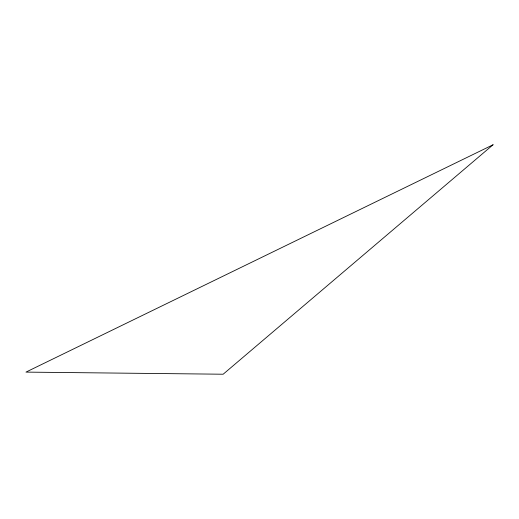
<?xml version="1.0" encoding="UTF-8"?>
<svg xmlns="http://www.w3.org/2000/svg" width="519" height="519" viewBox="0 0 519 519"><rect width="100%" height="100%" fill="white"/><g stroke="black" fill="none" stroke-linecap="round" stroke-linejoin="round"><path stroke-width="0.78" d="M493.05 144.775L223.151 374.225L25.95 372.11L493.05 144.775"/></g></svg>
